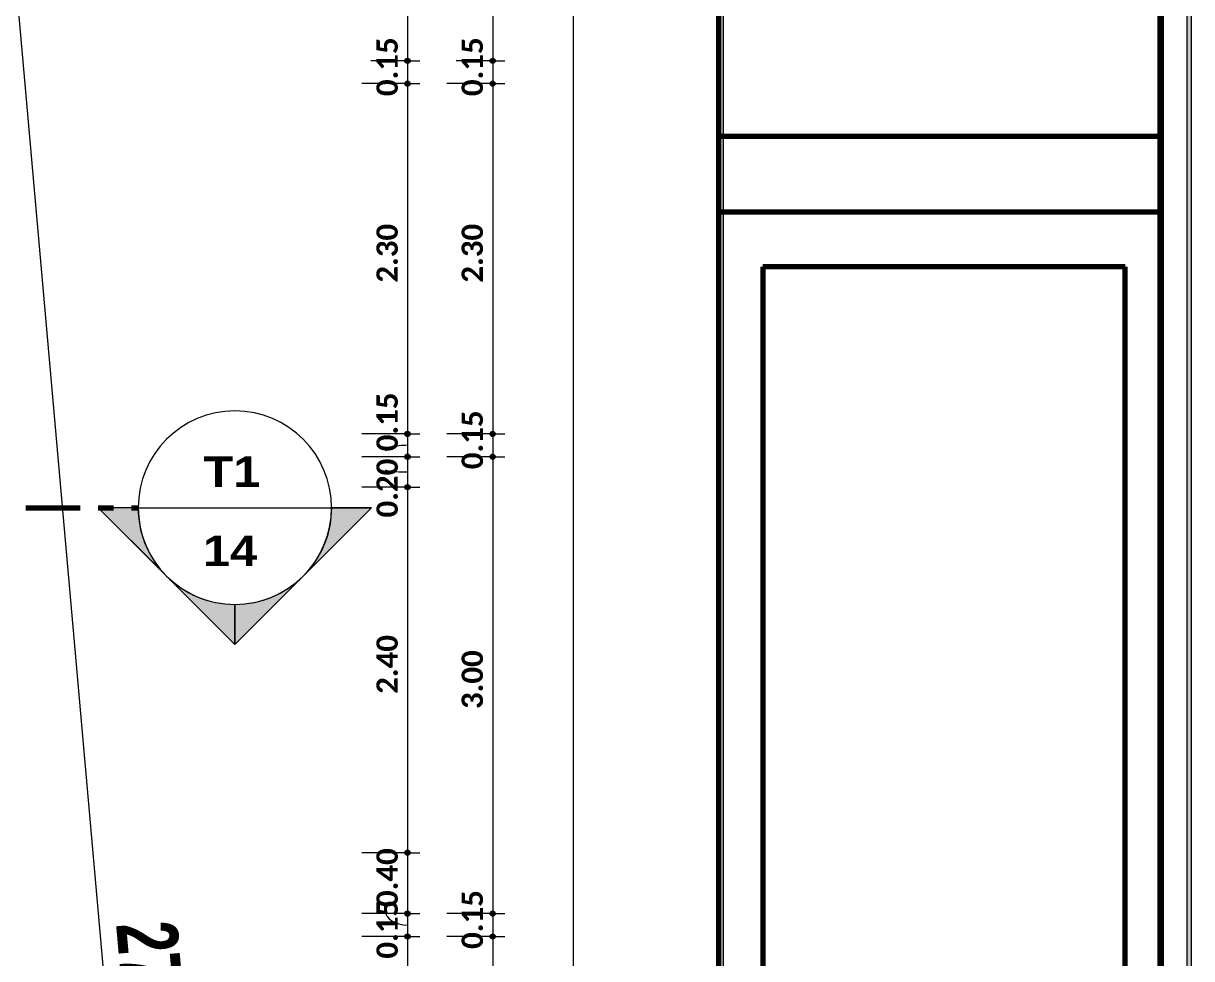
# Model space of a CAD drawing. Header units: metres. Extents: x -144 to 1000, y -717 to 29.
# Drawn here: x 618.31 to 625.99, y -557.57 to -551.43 of the extents above; entities that cross this region are included whole.
import ezdxf

# ---------------------------------------------------------------- set-up
doc = ezdxf.new("R2010")
doc.units = ezdxf.units.M
doc.linetypes.add('Dash Dot 3_16_', pattern=[0.595313, 0.357187, -0.119063, 0, -0.119063])
doc.linetypes.add('Derribado', pattern=[0.36, 0.24, -0.12])
doc.layers.get('0').update_dxf_attribs({"color": 1})
for name, color, linetype, lineweight in [('A-ANNO-DIMS', 1, 'Continuous', 9), ('G-ANNO-SYMB', 1, 'Continuous', 9), ('G-ANNO-TTLB', 3, 'Continuous', 18), ('G-ANNO-TTLB-WIDE', 1, 'Continuous', 70), ('G-IMPT', 1, 'Continuous', 9)]:
    doc.layers.add(name, color=color, linetype=linetype, lineweight=lineweight)
doc.styles.add('Arial Black', font='', dxfattribs={"height": 0.15})
doc.styles.add('Britannic Bold_B_1', font='', dxfattribs={"width": 0.7, "height": 0.4})
doc.styles.add('Britannic Bold_B_4', font='', dxfattribs={"height": 0.004465})
doc.styles.add('Calibri_B_5', font='calibrib.ttf', dxfattribs={"height": 0.66})
doc.styles.get('Arial Black').set_extended_font_data('Arial Black')
doc.styles.get('Britannic Bold_B_1').set_extended_font_data('Britannic Bold', bold=True)
doc.styles.get('Britannic Bold_B_4').set_extended_font_data('Britannic Bold', bold=True)

# ---------------------------------------------------------------- blocks, each defined once
blk = doc.blocks.new('tarjeta de nathalie 00')
at = {"layer": 'G-IMPT', "lineweight": 9}
h = blk.add_hatch(color=3, dxfattribs=at)
h.paths.add_polyline_path([(-145.238879, -717.384885), (-145.210187, -717.384885), (-145.210187, -716.893552), (-145.210187, -716.799339), (-145.238879, -716.799339), (-145.238879, -716.893792)])
h.paths.add_polyline_path([(-145.209959, -716.799099), (-145.209959, -717.385099), (-145.239202, -717.385099), (-145.239202, -716.799099)])
h.paths.add_polyline_path([(-145.239019, -717.386799), (-145.208259, -717.386799), (-145.208259, -716.797399), (-145.239202, -716.797399), (-146.098659, -716.797399), (-146.098659, -717.386799)])
h.paths.add_polyline_path([(-145.207952, -716.797074), (-145.207952, -717.387099), (-146.098981, -717.387099), (-146.098981, -716.797074)])
at = {"layer": 'G-ANNO-TTLB', "color": 3}
for p, q in [((-145.208259, -716.797399), (-145.208259, -717.386799)), ((-145.207952, -717.387099), (-145.207952, -716.797074)), ((-145.207952, -717.387133), (-145.207952, -716.797074)), ((-145.239202, -716.799099), (-145.239202, -717.385099)), ((-145.209959, -717.385099), (-145.209959, -716.799099)), ((-145.238879, -717.384885), (-145.238879, -716.893792)), ((-145.210187, -716.893552), (-145.210187, -717.384885))]:
    blk.add_line(p, q, dxfattribs=at)
at = {"layer": 'G-ANNO-TTLB-WIDE', "color": 3}
for p, q in [((-145.239202, -716.799099), (-145.239202, -717.385099)), ((-145.209959, -716.799099), (-145.209959, -717.385099)), ((-145.239202, -717.015477), (-145.209959, -717.015477)), ((-145.209959, -717.020485), (-145.239202, -717.020485)), ((-145.212333, -717.024097), (-145.236274, -717.024097)), ((-145.236274, -717.024097), (-145.236274, -717.109097)), ((-145.212333, -717.244029), (-145.212333, -717.024097))]:
    blk.add_line(p, q, dxfattribs=at)
at = {"layer": 'G-ANNO-TTLB', "lineweight": 9, "insert": (-145.226198, -717.204719), "char_height": 0.008, "width": 0.16781724, "attachment_point": 1, "rotation": 90, "style": 'Britannic Bold_B_4', "bg_fill": 3, "box_fill_scale": 1.25, "bg_fill_color": 256, "bg_fill_true_color": 13158600, "bg_fill_transparency": 0}
blk.add_mtext('TORRE GIUALCA I', dxfattribs=at)
blk = doc.blocks.new('P')
at = {"layer": 'A-ANNO-DIMS', "lineweight": 25}
h = blk.add_hatch(color=256, dxfattribs=at)
edge = h.paths.add_edge_path()
edge.add_arc((616.4117, -488.6688), 0.015, 0, 360)
h = blk.add_hatch(color=256, dxfattribs=at)
edge = h.paths.add_edge_path()
edge.add_arc((616.4117, -488.6688), 0.015, 0, 360)
h = blk.add_hatch(color=256, dxfattribs=at)
edge = h.paths.add_edge_path()
edge.add_arc((616.9711, -488.6688), 0.015, 0, 360)
h = blk.add_hatch(color=256, dxfattribs=at)
edge = h.paths.add_edge_path()
edge.add_arc((616.9711, -488.6688), 0.015, 0, 360)
h = blk.add_hatch(color=256, dxfattribs=at)
edge = h.paths.add_edge_path()
edge.add_arc((616.4117, -488.8188), 0.015, 0, 360)
h = blk.add_hatch(color=256, dxfattribs=at)
edge = h.paths.add_edge_path()
edge.add_arc((616.4117, -488.8188), 0.015, 0, 360)
h = blk.add_hatch(color=256, dxfattribs=at)
edge = h.paths.add_edge_path()
edge.add_arc((616.9711, -488.8188), 0.015, 0, 360)
h = blk.add_hatch(color=256, dxfattribs=at)
edge = h.paths.add_edge_path()
edge.add_arc((616.9711, -488.8188), 0.015, 0, 360)
h = blk.add_hatch(color=256, dxfattribs=at)
edge = h.paths.add_edge_path()
edge.add_arc((616.4117, -491.1188), 0.015, 0, 360)
h = blk.add_hatch(color=256, dxfattribs=at)
edge = h.paths.add_edge_path()
edge.add_arc((616.4117, -491.1188), 0.015, 0, 360)
h = blk.add_hatch(color=256, dxfattribs=at)
edge = h.paths.add_edge_path()
edge.add_arc((616.9711, -491.1188), 0.015, 0, 360)
h = blk.add_hatch(color=256, dxfattribs=at)
edge = h.paths.add_edge_path()
edge.add_arc((616.9711, -491.1188), 0.015, 0, 360)
h = blk.add_hatch(color=256, dxfattribs=at)
edge = h.paths.add_edge_path()
edge.add_arc((616.4117, -491.2688), 0.015, 0, 360)
h = blk.add_hatch(color=256, dxfattribs=at)
edge = h.paths.add_edge_path()
edge.add_arc((616.4117, -491.2688), 0.015, 0, 360)
h = blk.add_hatch(color=256, dxfattribs=at)
edge = h.paths.add_edge_path()
edge.add_arc((616.9711, -491.2688), 0.015, 0, 360)
h = blk.add_hatch(color=256, dxfattribs=at)
edge = h.paths.add_edge_path()
edge.add_arc((616.9711, -491.2688), 0.015, 0, 360)
h = blk.add_hatch(color=256, dxfattribs=at)
edge = h.paths.add_edge_path()
edge.add_arc((616.4117, -491.4688), 0.015, 0, 360)
h = blk.add_hatch(color=256, dxfattribs=at)
edge = h.paths.add_edge_path()
edge.add_arc((616.4117, -491.4688), 0.015, 0, 360)
h = blk.add_hatch(color=256, dxfattribs=at)
edge = h.paths.add_edge_path()
edge.add_arc((616.4117, -493.8688), 0.015, 0, 360)
h = blk.add_hatch(color=256, dxfattribs=at)
edge = h.paths.add_edge_path()
edge.add_arc((616.4117, -493.8688), 0.015, 0, 360)
h = blk.add_hatch(color=256, dxfattribs=at)
edge = h.paths.add_edge_path()
edge.add_arc((616.4117, -494.2687), 0.015, 0, 360)
h = blk.add_hatch(color=256, dxfattribs=at)
edge = h.paths.add_edge_path()
edge.add_arc((616.4117, -494.2687), 0.015, 0, 360)
h = blk.add_hatch(color=256, dxfattribs=at)
edge = h.paths.add_edge_path()
edge.add_arc((616.9711, -494.2687), 0.015, 0, 360)
h = blk.add_hatch(color=256, dxfattribs=at)
edge = h.paths.add_edge_path()
edge.add_arc((616.9711, -494.2687), 0.015, 0, 360)
h = blk.add_hatch(color=256, dxfattribs=at)
edge = h.paths.add_edge_path()
edge.add_arc((616.4117, -494.4187), 0.015, 0, 360)
h = blk.add_hatch(color=256, dxfattribs=at)
edge = h.paths.add_edge_path()
edge.add_arc((616.4117, -494.4187), 0.015, 0, 360)
h = blk.add_hatch(color=256, dxfattribs=at)
edge = h.paths.add_edge_path()
edge.add_arc((616.9711, -494.4187), 0.015, 0, 360)
h = blk.add_hatch(color=256, dxfattribs=at)
edge = h.paths.add_edge_path()
edge.add_arc((616.9711, -494.4187), 0.015, 0, 360)
at = {"layer": 'G-ANNO-SYMB'}
h = blk.add_hatch(color=256, dxfattribs=at)
edge = h.paths.add_edge_path()
edge.add_line((614.8059, -492.0292), (614.3798, -491.6031))
edge.add_line((614.3798, -491.6031), (614.642, -491.6031))
edge.add_arc((615.2778, -491.6031), 0.6358, 180, 222.0784)
h = blk.add_hatch(color=256, dxfattribs=at)
edge = h.paths.add_edge_path()
edge.add_arc((615.2778, -491.6031), 0.6358, 317.9216, 360)
edge.add_line((615.9137, -491.6031), (616.1759, -491.6031))
edge.add_line((616.1759, -491.6031), (615.7498, -492.0292))
h = blk.add_hatch(color=256, dxfattribs=at)
edge = h.paths.add_edge_path()
edge.add_arc((615.2778, -491.6031), 0.635, 225, 270)
edge.add_line((615.2778, -492.2381), (615.2778, -492.5012))
edge.add_line((615.2778, -492.5012), (614.8288, -492.0521))
h = blk.add_hatch(color=256, dxfattribs=at)
edge = h.paths.add_edge_path()
edge.add_line((615.7268, -492.0521), (615.2778, -492.5012))
edge.add_line((615.2778, -492.5012), (615.2778, -492.2381))
edge.add_arc((615.2778, -491.6031), 0.635, 270, 315)
at = {"layer": 'A-ANNO-DIMS', "color": 5, "true_color": 0x0000ff}
blk.add_line((613.239, -481.393), (615.6394, -508.4668), dxfattribs=at)
at = {"layer": 'A-ANNO-DIMS'}
for p, q in [((617.5026, -506.7686), (617.5026, -485.119)), ((616.4117, -486.8688), (616.4117, -488.6688)), ((616.9711, -486.8688), (616.9711, -488.6688)), ((616.4117, -488.6688), (616.4917, -488.6688)), ((616.4117, -488.6688), (616.4117, -488.8188)), ((616.4117, -488.6688), (616.4917, -488.6688)), ((616.9711, -488.6688), (617.0511, -488.6688)), ((616.9711, -488.6688), (616.9711, -488.8188)), ((616.9711, -488.6688), (617.0511, -488.6688)), ((616.4117, -488.8188), (616.1117, -488.8188)), ((616.4117, -488.8188), (616.1117, -488.8188)), ((616.4117, -488.8188), (616.4917, -488.8188)), ((616.4117, -488.8188), (616.4117, -491.1188)), ((616.4117, -488.8188), (616.4917, -488.8188)), ((616.9711, -488.8188), (616.6711, -488.8188)), ((616.9711, -488.8188), (616.6711, -488.8188)), ((616.9711, -488.8188), (617.0511, -488.8188)), ((616.9711, -488.8188), (616.9711, -491.1188)), ((616.9711, -488.8188), (617.0511, -488.8188)), ((616.4117, -491.1188), (616.1117, -491.1188)), ((616.4117, -491.1188), (616.1117, -491.1188)), ((616.4117, -491.1188), (616.4917, -491.1188)), ((616.4117, -491.1188), (616.4117, -491.2688)), ((616.4117, -491.1188), (616.4917, -491.1188)), ((616.9711, -491.1188), (616.6711, -491.1188)), ((616.9711, -491.1188), (616.6711, -491.1188)), ((616.9711, -491.1188), (617.0511, -491.1188)), ((616.9711, -491.1188), (616.9711, -491.2688)), ((616.9711, -491.1188), (617.0511, -491.1188)), ((616.4117, -491.2688), (616.1117, -491.2688)), ((616.4117, -491.2688), (616.1117, -491.2688)), ((616.4117, -491.2688), (616.4917, -491.2688)), ((616.4117, -491.2688), (616.4117, -491.4688)), ((616.4117, -491.2688), (616.4917, -491.2688)), ((616.9711, -491.2688), (616.6711, -491.2688)), ((616.9711, -491.2688), (616.6711, -491.2688)), ((616.9711, -491.2688), (617.0511, -491.2688)), ((616.9711, -491.2688), (616.9711, -494.2687)), ((616.9711, -491.2688), (617.0511, -491.2688)), ((616.4117, -491.4688), (616.1117, -491.4688)), ((616.4117, -491.4688), (616.1117, -491.4688)), ((616.4117, -491.4688), (616.4917, -491.4688)), ((616.4117, -491.4688), (616.4117, -493.8688)), ((616.4117, -491.4688), (616.4917, -491.4688)), ((616.4117, -493.8688), (616.1117, -493.8688)), ((616.4117, -493.8688), (616.1117, -493.8688)), ((616.4117, -493.8688), (616.4917, -493.8688)), ((616.4117, -493.8688), (616.4117, -494.2687)), ((616.4117, -493.8688), (616.4917, -493.8688)), ((616.4117, -494.2687), (616.1117, -494.2687)), ((616.4117, -494.2687), (616.1117, -494.2687)), ((616.4117, -494.2687), (616.4917, -494.2687)), ((616.4117, -494.2687), (616.4117, -494.4187)), ((616.4117, -494.2687), (616.4917, -494.2687)), ((616.9711, -494.2687), (616.6711, -494.2687)), ((616.9711, -494.2687), (616.6711, -494.2687)), ((616.9711, -494.2687), (617.0511, -494.2687)), ((616.9711, -494.2687), (616.9711, -494.4187)), ((616.9711, -494.2687), (617.0511, -494.2687)), ((616.4117, -494.4187), (616.1117, -494.4187)), ((616.4117, -494.4187), (616.1117, -494.4187)), ((616.4117, -494.4187), (616.4917, -494.4187)), ((616.4117, -494.4187), (616.4117, -494.9688)), ((616.4117, -494.4187), (616.4917, -494.4187)), ((616.9711, -494.4187), (616.6711, -494.4187)), ((616.9711, -494.4187), (616.6711, -494.4187)), ((616.9711, -494.4187), (617.0511, -494.4187)), ((616.9711, -494.4187), (616.9711, -496.1688)), ((616.9711, -494.4187), (617.0511, -494.4187))]:
    blk.add_line(p, q, dxfattribs=at)
at = {"layer": 'A-ANNO-DIMS', "linetype": 'Derribado'}
for p, q in [((616.4117, -488.6688), (616.1117, -488.6688)), ((616.4117, -488.6688), (616.1117, -488.6688)), ((616.9711, -488.6688), (616.6711, -488.6688)), ((616.9711, -488.6688), (616.6711, -488.6688))]:
    blk.add_line(p, q, dxfattribs=at)
at = {"layer": 'A-ANNO-DIMS', "lineweight": 25}
for centre in [(616.4117, -488.6688), (616.4117, -488.6688), (616.9711, -488.6688), (616.9711, -488.6688), (616.4117, -488.8188), (616.4117, -488.8188), (616.9711, -488.8188), (616.9711, -488.8188), (616.4117, -491.1188), (616.4117, -491.1188), (616.9711, -491.1188), (616.9711, -491.1188), (616.4117, -491.2688), (616.4117, -491.2688), (616.9711, -491.2688), (616.9711, -491.2688), (616.4117, -491.4688), (616.4117, -491.4688), (616.4117, -493.8688), (616.4117, -493.8688), (616.4117, -494.2687), (616.4117, -494.2687), (616.9711, -494.2687), (616.9711, -494.2687), (616.4117, -494.4187), (616.4117, -494.4187), (616.9711, -494.4187), (616.9711, -494.4187)]:
    blk.add_circle(centre, 0.015, dxfattribs=at)
at = {"layer": 'A-ANNO-DIMS'}
for centre, ratio, start_param, end_param in [((616.4117, -491.2328), 0.269238, 1.570796, 3.141593), ((616.4117, -491.354), 0.101435, 3.141593, 4.712389), ((616.4117, -494.2508), 0.640274, 3.141593, 4.712389)]:
    blk.add_ellipse(centre, major_axis=(0.1451, 0), ratio=ratio, start_param=start_param, end_param=end_param, dxfattribs=at)
at = {"layer": 'G-ANNO-SYMB', "linetype": 'Dash Dot 3_16_', "lineweight": 70}
blk.add_line((605.56, -491.6031), (614.6428, -491.6031), dxfattribs=at)
at = {"layer": 'G-ANNO-SYMB', "lineweight": 18}
for p, q in [((615.2778, -492.5012), (614.3798, -491.6031)), ((614.6428, -491.6031), (614.3798, -491.6031)), ((614.642, -491.6031), (614.3798, -491.6031)), ((614.3798, -491.6031), (614.8059, -492.0292)), ((614.6428, -491.6031), (615.9128, -491.6031)), ((615.2778, -492.5012), (616.1759, -491.6031)), ((615.7498, -492.0292), (616.1759, -491.6031)), ((615.9128, -491.6031), (616.1759, -491.6031)), ((616.1759, -491.6031), (615.9137, -491.6031)), ((614.8288, -492.0521), (615.2778, -492.5012)), ((615.2778, -492.5012), (615.7268, -492.0521)), ((615.2778, -492.2381), (615.2778, -492.5012)), ((615.2778, -492.5012), (615.2778, -492.2381))]:
    blk.add_line(p, q, dxfattribs=at)
for radius, start, end in [(0.635, 0, 180), (0.6358, 180, 222.0784), (0.635, 180, 0), (0.6358, 317.9216, 0), (0.635, 225, 270), (0.635, 270, 315)]:
    blk.add_arc((615.2778, -491.6031), radius, start, end, dxfattribs=at)
at = {"layer": 'A-ANNO-DIMS', "char_height": 0.14, "width": 0.376134, "attachment_point": 1, "rotation": 90, "line_spacing_factor": 1.158048, "style": 'Calibri_B_5'}
for s, insert in [('0.15', (616.2077, -488.9005)), ('0.15', (616.767, -488.9005)), ('2.30', (616.2077, -490.1255)), ('2.30', (616.767, -490.1255)), ('0.15', (616.2077, -491.2328)), ('0.15', (616.767, -491.3505)), ('0.20', (616.2077, -491.6675)), ('2.40', (616.2077, -492.8255)), ('3.00', (616.767, -492.9254)), ('0.40', (616.2077, -494.2254)), ('0.15', (616.767, -494.5004)), ('0.15', (616.2077, -494.5642))]:
    blk.add_mtext(s, dxfattribs=dict(at, insert=insert))
at = {"layer": 'A-ANNO-DIMS', "color": 5, "true_color": 0x0000ff, "insert": (614.8957, -494.3037), "char_height": 0.4, "width": 1.400284, "attachment_point": 1, "rotation": 275.06667, "line_spacing_factor": 1.000203, "style": 'Britannic Bold_B_1'}
blk.add_mtext('27.18', dxfattribs=at)
at = {"layer": 'G-ANNO-SYMB', "style": 'Arial Black'}
for s, p in [('T1', (615.0717, -491.4668)), ('14', (615.0682, -491.9863))]:
    blk.add_text(s, height=0.2, dxfattribs=at).set_placement(p)

msp = doc.modelspace()

# ---------------------------------------------------------------- block references
at = {"xscale": 99.43160266323505, "yscale": 99.43160266323505, "zscale": 99.43160266323505}
msp.add_blockref('tarjeta de nathalie 00', (15064.2454, 70741.8273), dxfattribs=at)

# ---------------------------------------------------------------- next in the draw order: block references
at = {"color": 3}
msp.add_blockref('P', (4.4238, -63.007), dxfattribs=at)

doc.saveas('drawing.dxf')
